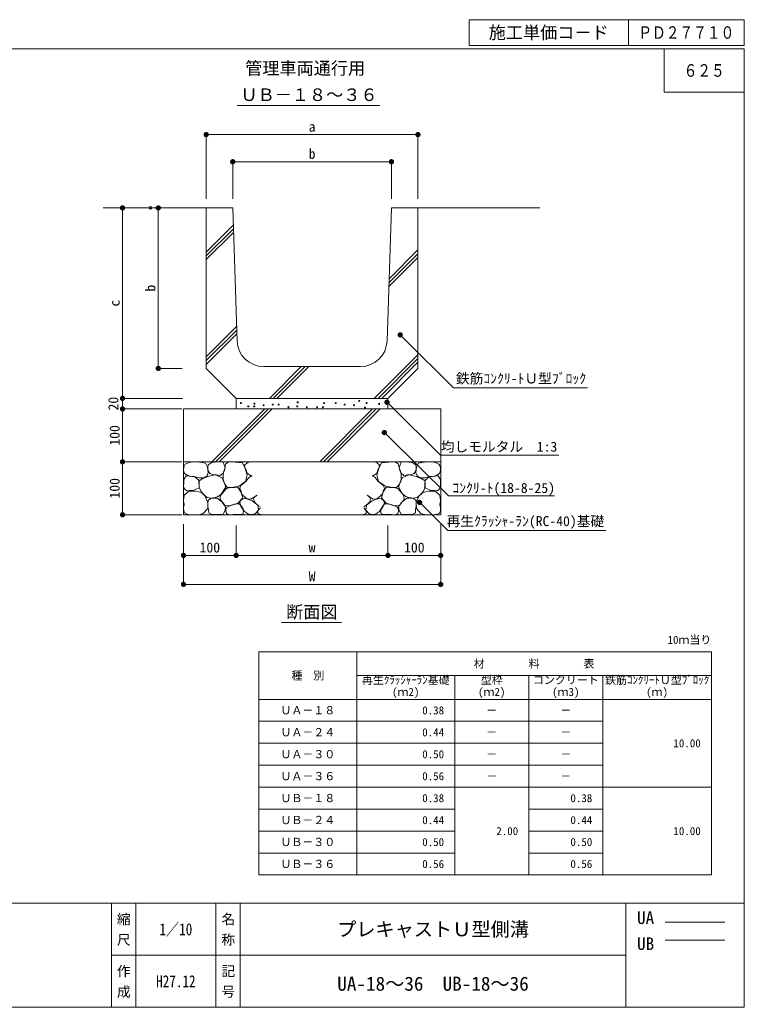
# Model space of a CAD drawing. Units: millimetres at full size, sheet at 1:10; some dimension numbers follow another scale. Extents: x 121 to 2859, y 2322 to 4189.
# Drawn here: x 1490 to 2859, y 2322 to 4189 of the extents above; entities that cross this region are included whole.
import ezdxf
from ezdxf.enums import TextEntityAlignment as Align

# ---------------------------------------------------------------- set-up
doc = ezdxf.new("R2010")
doc.units = ezdxf.units.MM
doc.header["$LTSCALE"] = 10
doc.header["$PDMODE"] = 32
doc.header["$PDSIZE"] = 5
doc.linetypes.add('USER1', pattern=[50, 37.5, -12.5])
for name, color, linetype, lineweight in [('0_2', 7, 'Continuous', 13), ('_0-0_', 7, 'Continuous', 13), ('ハッチ', 4, 'Continuous', 13), ('寸法', 1, 'Continuous', 13), ('本体', 7, 'Continuous', 13)]:
    doc.layers.add(name, color=color, linetype=linetype, lineweight=lineweight)
doc.styles.add('@ＭＳ ゴシック', font='')
doc.styles.add('ＭＳ ゴシック', font='')
doc.styles.get('@ＭＳ ゴシック').set_extended_font_data('@MS Gothic')
doc.styles.get('ＭＳ ゴシック').set_extended_font_data('MS Gothic')

# ---------------------------------------------------------------- blocks, each defined once
blk = doc.blocks.new('filled_dot')
at = {"color": 0, "linetype": 'Continuous', "lineweight": -2, "const_width": 1.25}
blk.add_lwpolyline([(-0.625, 0, 1), (0.625, 0, 1)], format="xyb", close=True, dxfattribs=at)

msp = doc.modelspace()

# ---------------------------------------------------------------- linework, layer by layer
at = {"layer": '0_2'}
for p, q in [((1942.14, 2994.2), (1942.14, 2572.2)), ((1942.14, 2994.2), (2797.14, 2994.2)), ((2127.14, 2994.2), (2127.14, 2572.2)), ((2797.14, 2994.2), (2797.14, 2572.2)), ((2127.14, 2949.2), (2797.14, 2949.2)), ((2312.14, 2949.2), (2312.14, 2572.2)), ((2452.14, 2949.2), (2452.14, 2572.2)), ((2592.14, 2949.2), (2592.14, 2572.2)), ((1942.14, 2904.2), (2797.14, 2904.2)), ((1942.14, 2862.7), (2592.14, 2862.7)), ((1942.14, 2821.2), (2592.14, 2821.2)), ((1942.14, 2779.7), (2592.14, 2779.7)), ((1942.14, 2738.2), (2797.14, 2738.2)), ((1942.14, 2696.7), (2312.14, 2696.7)), ((2452.14, 2696.7), (2592.14, 2696.7)), ((1942.14, 2655.2), (2312.14, 2655.2)), ((2452.14, 2655.2), (2592.14, 2655.2)), ((1942.14, 2613.7), (2312.14, 2613.7)), ((2452.14, 2613.7), (2592.14, 2613.7)), ((1942.14, 2572.2), (2797.14, 2572.2)), ((2635.46, 2420.46), (1663.51, 2420.46))]:
    msp.add_line(p, q, dxfattribs=at)
at = {"layer": '_0-0_'}
for p, q in [((2339.19, 4188.85), (2859.3, 4188.85)), ((2339.19, 4188.85), (2339.19, 4140.47)), ((2640.39, 4188.85), (2640.39, 4140.47)), ((2859.3, 4188.85), (2859.3, 4140.47)), ((2339.19, 4140.47), (2859.3, 4140.47)), ((2707.96, 4133.99), (2707.96, 4051.99)), ((2859.3, 4051.99), (2707.96, 4051.99)), ((1663.51, 2518.75), (1663.51, 2322.18)), ((1709.48, 2518.75), (1709.48, 2322.18)), ((1860.95, 2518.75), (1860.95, 2322.29)), ((1906.92, 2518.75), (1906.92, 2322.18)), ((2635.46, 2518.75), (2635.46, 2322.18))]:
    msp.add_line(p, q, dxfattribs=at)
at = {"layer": '_0-0_', "color": 6}
msp.add_line((121.18, 2518.75), (2859.3, 2518.75), dxfattribs=at)
msp.add_lwpolyline([(2859.3, 4133.99), (121.18, 4133.99), (121.18, 2322.18), (2859.3, 2322.18)], close=True, dxfattribs=at)
at = {"layer": 'ハッチ'}
for p, q in [((1842.64, 3749.59), (1893.72, 3800.67)), ((1842.64, 3742.52), (1893.95, 3793.83)), ((2188.17, 3699.14), (2242.64, 3753.61)), ((2187.93, 3691.83), (2242.64, 3746.54)), ((1842.64, 3551.6), (1900.11, 3609.07)), ((1842.64, 3544.53), (1900.34, 3602.23)), ((2160.19, 3473.17), (2242.64, 3555.62)), ((2167.26, 3473.17), (2242.64, 3548.55)), ((1962.2, 3473.17), (2022.2, 3533.17)), ((1969.27, 3473.17), (2029.27, 3533.17)), ((1853.16, 3353.17), (1953.16, 3453.17)), ((1860.24, 3353.17), (1960.24, 3453.17)), ((1867.31, 3353.17), (1967.31, 3453.17)), ((2056.98, 3353.17), (2156.98, 3453.17)), ((2064.05, 3353.17), (2164.05, 3453.17)), ((2071.12, 3353.17), (2171.12, 3453.17))]:
    msp.add_line(p, q, dxfattribs=at)
at = {"layer": 'ハッチ', "linetype": 'USER1'}
for p, q in [((1842.64, 3735.45), (1894.18, 3786.99)), ((2187.68, 3684.51), (2242.64, 3739.47)), ((1842.64, 3537.46), (1900.57, 3595.38)), ((1976.34, 3473.17), (2036.34, 3533.17)), ((2174.33, 3473.17), (2242.64, 3541.48))]:
    msp.add_line(p, q, dxfattribs=at)
at = {"layer": 'ハッチ'}
for points in [[(1841.64, 3324.84), (1837.07, 3323.1), (1829.02, 3322.88), (1819.89, 3325.27), (1812.06, 3326.36), (1806.84, 3328.1), (1801.84, 3331.36), (1799.94, 3337.03), (1800.27, 3343.67), (1802.93, 3348.52), (1809.45, 3352.22), (1817.5, 3352.87), (1824.43, 3352.88), (1835.11, 3352.22), (1841.42, 3350.91), (1845.12, 3343.09), (1846.42, 3332.23), (1844.25, 3326.79)], [(1861.66, 3328.87), (1854.57, 3329.12), (1849.51, 3330.89), (1846.47, 3335.95), (1845.96, 3341.26), (1846.47, 3347.58), (1853.3, 3351.88), (1859.63, 3352.64), (1866.58, 3352.96), (1874.57, 3352.64), (1878.11, 3342.78), (1874.57, 3331.9), (1869, 3327.35)], [(1877.6, 3310.91), (1874.31, 3320.01), (1874.57, 3330.38), (1876.84, 3337.46), (1878.61, 3344.55), (1879.88, 3349.1), (1884.69, 3352.39), (1890.2, 3353.01), (1897.34, 3352.64), (1904.43, 3352.13), (1910.76, 3352.13), (1915.82, 3342.27), (1920.12, 3328.61), (1917.09, 3316.22), (1905.44, 3307.87), (1891.52, 3304.84), (1882.92, 3304.59)], [(2207.68, 3310.91), (2210.97, 3320.01), (2210.71, 3330.38), (2208.44, 3337.46), (2206.67, 3344.55), (2205.4, 3349.1), (2200.59, 3352.39), (2195.08, 3353.01), (2187.94, 3352.64), (2180.85, 3352.13), (2174.52, 3352.13), (2169.46, 3342.27), (2165.16, 3328.61), (2168.19, 3316.22), (2179.84, 3307.87), (2193.76, 3304.84), (2202.36, 3304.59)], [(2223.62, 3328.87), (2230.71, 3329.12), (2235.77, 3330.89), (2238.81, 3335.95), (2239.32, 3341.26), (2238.81, 3347.58), (2231.98, 3351.88), (2225.65, 3352.64), (2218.7, 3352.96), (2210.71, 3352.64), (2207.17, 3342.78), (2210.71, 3331.9), (2216.28, 3327.35)], [(2243.64, 3324.84), (2248.21, 3323.1), (2256.26, 3322.88), (2265.39, 3325.27), (2273.22, 3326.36), (2278.44, 3328.1), (2283.44, 3331.36), (2285.34, 3337.03), (2285.01, 3343.67), (2282.35, 3348.52), (2275.83, 3352.22), (2267.78, 3352.87), (2260.85, 3352.88), (2250.17, 3352.22), (2243.86, 3350.91), (2240.16, 3343.09), (2238.86, 3332.23), (2241.03, 3326.79)], [(1811.16, 3298.84), (1805.84, 3298.22), (1801.77, 3302.28), (1799.94, 3306.76), (1800.21, 3313.41), (1799.99, 3320.1), (1804.59, 3326.65), (1821.16, 3325.09), (1828.67, 3318.22), (1828.98, 3303.84), (1818.04, 3298.84)], [(1859.56, 3285.47), (1851.52, 3284.58), (1844.37, 3285.47), (1840.5, 3289.04), (1835.44, 3294.1), (1831.57, 3298.86), (1829.49, 3305.41), (1829.49, 3311.95), (1829.19, 3317.01), (1836.33, 3321.47), (1847.65, 3326.23), (1859.56, 3328.61), (1872.54, 3323.05), (1879.37, 3306.1), (1871.76, 3292.61), (1865.21, 3287.56)], [(2225.72, 3285.47), (2233.76, 3284.58), (2240.91, 3285.47), (2244.78, 3289.04), (2249.84, 3294.1), (2253.71, 3298.86), (2255.79, 3305.41), (2255.79, 3311.95), (2256.09, 3317.01), (2248.95, 3321.47), (2237.63, 3326.23), (2225.72, 3328.61), (2212.74, 3323.05), (2205.91, 3306.1), (2213.51, 3292.61), (2220.07, 3287.56)], [(2274.12, 3298.84), (2279.44, 3298.22), (2283.51, 3302.28), (2285.34, 3306.76), (2285.07, 3313.41), (2285.29, 3320.1), (2280.69, 3326.65), (2264.12, 3325.09), (2256.61, 3318.22), (2256.3, 3303.84), (2267.24, 3298.84)], [(1873.81, 3276.01), (1871.27, 3279.04), (1868.74, 3282.84), (1869, 3288.15), (1872.03, 3292.7), (1877.1, 3298.52), (1880.64, 3303.07), (1885.7, 3304.08), (1896.08, 3304.59), (1902.41, 3305.34), (1908.23, 3296.49), (1911.52, 3284.86), (1902.41, 3275.25), (1885.7, 3269.94), (1877.6, 3270.44)], [(2211.47, 3276.01), (2214.01, 3279.04), (2216.54, 3282.84), (2216.28, 3288.15), (2213.25, 3292.7), (2208.18, 3298.52), (2204.64, 3303.07), (2199.58, 3304.08), (2189.2, 3304.59), (2182.87, 3305.34), (2177.05, 3296.49), (2173.76, 3284.86), (2182.87, 3275.25), (2199.58, 3269.94), (2207.68, 3270.44)], [(1809.04, 3253.53), (1802.61, 3255.59), (1800.03, 3260.22), (1799.92, 3266.43), (1801.06, 3272.83), (1799.84, 3278.6), (1800.29, 3285.72), (1801.83, 3290.58), (1810.33, 3297.53), (1822.17, 3297.78), (1833.5, 3295.47), (1840.71, 3288.01), (1845.86, 3275.4), (1845.6, 3264.85), (1837.11, 3255.33), (1830.41, 3253.53), (1820.37, 3253.28)], [(2276.24, 3253.53), (2282.67, 3255.59), (2285.25, 3260.22), (2285.36, 3266.43), (2284.22, 3272.83), (2285.44, 3278.6), (2284.99, 3285.72), (2283.45, 3290.58), (2274.95, 3297.53), (2263.11, 3297.78), (2251.78, 3295.47), (2244.57, 3288.01), (2239.42, 3275.4), (2239.68, 3264.85), (2248.17, 3255.33), (2254.87, 3253.53), (2264.91, 3253.28)], [(1847.02, 3262.75), (1845.85, 3269.51), (1845.85, 3276.04), (1846.78, 3280.7), (1852.15, 3284.43), (1863.35, 3284.67), (1872.92, 3276.74), (1879.22, 3268.11), (1878.29, 3261.35), (1874.32, 3254.12), (1866.15, 3253.42), (1853.32, 3253.65), (1847.48, 3256.69)], [(1879.6, 3260.64), (1879.36, 3263.75), (1882.47, 3268.05), (1887.02, 3270.2), (1893.24, 3272.11), (1899.69, 3273.55), (1905.67, 3274.02), (1909.5, 3267.33), (1913.33, 3260.88), (1912.13, 3254.9), (1906.63, 3253.71), (1897.3, 3254.19), (1887.73, 3253.23), (1880.8, 3255.14)], [(1911.68, 3265.43), (1908.09, 3270.45), (1905.94, 3275.22), (1907.37, 3280.24), (1911.68, 3283.35), (1917.18, 3284.07), (1922.68, 3281.68), (1929.38, 3279.77), (1939.9, 3271.16), (1941.33, 3261.84), (1934.88, 3254.91), (1928.66, 3253.72), (1922.68, 3253.95), (1915.03, 3259.45)], [(2173.6, 3265.43), (2177.19, 3270.45), (2179.34, 3275.22), (2177.91, 3280.24), (2173.6, 3283.35), (2168.1, 3284.07), (2162.6, 3281.68), (2155.9, 3279.77), (2145.38, 3271.16), (2143.95, 3261.84), (2150.4, 3254.91), (2156.62, 3253.72), (2162.6, 3253.95), (2170.25, 3259.45)], [(2205.68, 3260.64), (2205.92, 3263.75), (2202.81, 3268.05), (2198.26, 3270.2), (2192.04, 3272.11), (2185.59, 3273.55), (2179.61, 3274.02), (2175.78, 3267.33), (2171.95, 3260.88), (2173.15, 3254.9), (2178.65, 3253.71), (2187.98, 3254.19), (2197.55, 3253.23), (2204.48, 3255.14)], [(2238.26, 3262.75), (2239.43, 3269.51), (2239.43, 3276.04), (2238.5, 3280.7), (2233.13, 3284.43), (2221.93, 3284.67), (2212.36, 3276.74), (2206.06, 3268.11), (2206.99, 3261.35), (2210.96, 3254.12), (2219.13, 3253.42), (2231.96, 3253.65), (2237.8, 3256.69)]]:
    msp.add_lwpolyline(points, close=True, dxfattribs=at)
for points in [[(1918.35, 3337.36), (1915.72, 3342.86), (1915.24, 3346.68), (1919.07, 3350.75), (1922.57, 3352.24)], [(2166.93, 3337.36), (2169.56, 3342.86), (2170.04, 3346.68), (2166.21, 3350.75), (2162.71, 3352.24)], [(1914.31, 3287.89), (1909.52, 3292.91), (1908.33, 3297.93), (1905.94, 3303.19), (1908.09, 3308.21), (1913.59, 3312.99), (1918.13, 3316.33), (1920.05, 3319.68), (1924.35, 3324.22), (1927.7, 3326.37), (1929.23, 3326.84)], [(1929.08, 3327.42), (1926.96, 3326.85), (1920.02, 3331.86), (1918.35, 3337.36)], [(2170.97, 3287.89), (2175.76, 3292.91), (2176.95, 3297.93), (2179.34, 3303.19), (2177.19, 3308.21), (2171.69, 3312.99), (2167.15, 3316.33), (2165.23, 3319.68), (2160.93, 3324.22), (2157.58, 3326.37), (2156.05, 3326.84)], [(2156.2, 3327.42), (2158.32, 3326.85), (2165.26, 3331.86), (2166.93, 3337.36)], [(1938.79, 3290.4), (1926.98, 3282.39), (1920.05, 3283.11), (1914.31, 3287.89)], [(1940.4, 3271.31), (1937.14, 3273.98), (1933.58, 3277.39), (1932.09, 3282.58), (1934.02, 3286.58), (1937.58, 3289.39), (1938.82, 3290.28)], [(2144.88, 3271.31), (2148.14, 3273.98), (2151.7, 3277.39), (2153.19, 3282.58), (2151.26, 3286.58), (2147.7, 3289.39), (2146.46, 3290.28)], [(2146.49, 3290.4), (2158.3, 3282.39), (2165.23, 3283.11), (2170.97, 3287.89)], [(1944.54, 3268.49), (1944.26, 3268.49), (1940.4, 3271.31)], [(2140.74, 3268.49), (2141.02, 3268.49), (2144.88, 3271.31)], [(1946.33, 3253.52), (1942.77, 3253.52), (1940.25, 3256.04), (1940.1, 3259.01), (1942.18, 3262.86), (1945, 3266.42), (1945.07, 3266.47)], [(2138.95, 3253.52), (2142.51, 3253.52), (2145.03, 3256.04), (2145.18, 3259.01), (2143.1, 3262.86), (2140.28, 3266.42), (2140.21, 3266.47)]]:
    msp.add_lwpolyline(points, dxfattribs=at)
for centre in [(1908.18, 3464.37), (1922.13, 3457.84), (1933.21, 3457.84), (1933.65, 3463.19), (1950.97, 3460.14), (1968.28, 3461.45), (1979.36, 3461.45), (1997.91, 3456.53), (2014.54, 3457.84), (2015.38, 3465.6), (2032.55, 3456.46), (2052.18, 3456.45), (2063.27, 3456.45), (2065.25, 3464.22), (2087.41, 3464.22), (2104.04, 3461.45), (2122.05, 3460.06), (2131.74, 3468.37), (2142.49, 3455.75), (2145.6, 3464.22), (2169.15, 3462.83)]:
    msp.add_circle(centre, 1, dxfattribs=at)
at = {"layer": '寸法', "color": 3}
for p, q in [((1901.16, 4026.54), (2170.64, 4026.54)), ((1984.61, 3049.62), (2098.38, 3049.62))]:
    msp.add_line(p, q, dxfattribs=at)
at = {"layer": '寸法'}
for p, q in [((1842.64, 3971.71), (2242.64, 3971.71)), ((1842.64, 3850.13), (1842.64, 3971.71)), ((2242.64, 3850.13), (2242.64, 3971.71)), ((1892.64, 3920.41), (2192.64, 3920.41)), ((1892.64, 3850.13), (1892.64, 3920.41)), ((2192.64, 3850.13), (2192.64, 3920.41)), ((1684.51, 3833.17), (1684.51, 3473.17)), ((1777.8, 3833.17), (1684.51, 3833.17)), ((1752.04, 3833.17), (1752.04, 3529.74)), ((1777.8, 3833.17), (1752.04, 3833.17)), ((1797.34, 3529.74), (1752.04, 3529.74)), ((1684.46, 3493.17), (1684.46, 3433.17)), ((1796.22, 3473.17), (1684.46, 3473.17)), ((1798, 3473.17), (1684.51, 3473.17)), ((1796.22, 3453.17), (1684.46, 3453.17)), ((1684.46, 3453.17), (1684.46, 3353.17)), ((1796.22, 3453.17), (1684.46, 3453.17)), ((1796.22, 3353.17), (1684.46, 3353.17)), ((1684.46, 3353.17), (1684.46, 3253.17)), ((1796.22, 3353.17), (1684.46, 3353.17)), ((1796.22, 3253.17), (1684.46, 3253.17)), ((1799.64, 3235.06), (1799.64, 3121.57)), ((1799.64, 3235.06), (1799.64, 3176.29)), ((1899.21, 3233.03), (1899.21, 3176.29)), ((1899.21, 3233.03), (1899.21, 3176.29)), ((2186.07, 3233.03), (2186.07, 3176.29)), ((2186.07, 3233.03), (2186.07, 3176.29)), ((2285.64, 3235.06), (2285.64, 3121.57)), ((2285.64, 3235.06), (2285.64, 3176.29)), ((1799.64, 3176.29), (1899.21, 3176.29)), ((1899.21, 3176.29), (2186.07, 3176.29)), ((2285.64, 3176.29), (2186.07, 3176.29)), ((1799.64, 3121.57), (2285.64, 3121.57))]:
    msp.add_line(p, q, dxfattribs=at)
for points in [[(2209.19, 3593.12), (2216.29, 3586.09), (2310.12, 3493.28), (2563.28, 3493.28)], [(2184.12, 3465.88), (2191.23, 3458.85), (2285.05, 3366.04), (2509.03, 3366.04)], [(2179.25, 3408.51), (2186.38, 3401.5), (2300.45, 3289.21), (2500.95, 3289.21)], [(2245.97, 3276.43), (2253.04, 3269.36), (2299.1, 3223.3), (2597.65, 3223.3)]]:
    msp.add_lwpolyline(points, dxfattribs=at)
at = {"layer": '本体'}
for p, q in [((1842.64, 3833.17), (1647.7, 3833.17)), ((1798, 3833.17), (1684.51, 3833.17)), ((1795.98, 3833.17), (1737.2, 3833.17)), ((1842.64, 3529.74), (1842.64, 3833.17)), ((1842.64, 3833.17), (1892.64, 3833.17)), ((1901.03, 3581.5), (1892.64, 3833.17)), ((2184.25, 3581.5), (2192.64, 3833.17)), ((2192.64, 3833.17), (2242.64, 3833.17)), ((2242.64, 3833.17), (2473.33, 3833.17)), ((2242.64, 3529.74), (2242.64, 3833.17)), ((1842.64, 3529.74), (1899.21, 3473.17)), ((2134.28, 3533.17), (1951, 3533.17)), ((2242.64, 3529.74), (2186.07, 3473.17)), ((2186.07, 3473.17), (1899.21, 3473.17)), ((1899.21, 3473.17), (1899.21, 3453.17)), ((2186.07, 3473.17), (2186.07, 3453.17)), ((1799.64, 3453.17), (2285.64, 3453.17)), ((1799.64, 3453.17), (1799.64, 3353.17)), ((2285.64, 3453.17), (2285.64, 3353.17)), ((2285.64, 3353.17), (1799.64, 3353.17)), ((1799.64, 3353.17), (1799.64, 3253.17)), ((2285.64, 3353.17), (2285.64, 3253.17)), ((2285.64, 3253.17), (1799.64, 3253.17)), ((2710.15, 2483.11), (2822.92, 2483.11)), ((2710.15, 2448.77), (2822.92, 2448.77))]:
    msp.add_line(p, q, dxfattribs=at)
for centre, start, end in [((1951, 3583.17), 181.90917, 270), ((2134.28, 3583.17), 270, 358.09082)]:
    msp.add_arc(centre, 50, start, end, dxfattribs=at)
for p in [(1684.51, 3833.17), (1737.2, 3833.17)]:
    msp.add_point(p, dxfattribs=at)

# ---------------------------------------------------------------- block references
at = {"layer": '寸法', "xscale": 4, "yscale": 4}
for p in [(1842.64, 3971.71), (1892.64, 3920.41), (1799.64, 3176.29), (1899.21, 3176.29), (2186.07, 3176.29), (1799.64, 3121.57)]:
    msp.add_blockref('filled_dot', p, dxfattribs=at)
for p, rotation in [((2242.64, 3971.71), 180), ((2192.64, 3920.41), 180), ((1684.51, 3833.17), 270), ((1752.04, 3833.17), 270), ((2209.19, 3593.12), 315.3), ((1752.04, 3529.74), 90), ((1684.46, 3473.17), 90), ((1684.51, 3473.17), 90), ((2184.12, 3465.88), 315.3), ((1684.46, 3453.17), 270), ((1684.46, 3453.17), 270), ((2179.25, 3408.51), 315.5), ((1684.46, 3353.17), 90), ((1684.46, 3353.17), 270), ((2245.97, 3276.43), 315), ((1684.46, 3253.17), 90), ((1899.21, 3176.29), 180), ((2186.07, 3176.29), 180), ((2285.64, 3176.29), 180), ((2285.64, 3121.57), 180)]:
    msp.add_blockref('filled_dot', p, dxfattribs=dict(at, rotation=rotation))

# ---------------------------------------------------------------- texts
at = {"layer": '_0-0_', "style": 'ＭＳ ゴシック'}
for s, height, p in [('施工単価コ－ド', 23.74, (2489.79, 4164.66)), ('材\u3000\u3000\u3000\u3000料\u3000\u3000\u3000\u3000表', 15.19, (2462.14, 2971.7)), ('種\u3000別', 15.19, (2034.64, 2949.2)), ('ＵＡ－１８', 15.19, (2034.64, 2883.45)), ('－', 15.19, (2382.14, 2883.45)), ('－', 15.19, (2522.14, 2883.45)), ('ＵＡ－２４', 15.19, (2034.64, 2841.95)), ('－', 15.19, (2382.14, 2841.95)), ('－', 15.19, (2522.14, 2841.95)), ('ＵＡ－３０', 15.19, (2034.64, 2800.45)), ('－', 15.19, (2382.14, 2800.45)), ('－', 15.19, (2522.14, 2800.45)), ('ＵＡ－３６', 15.19, (2034.64, 2758.95)), ('－', 15.19, (2382.14, 2758.95)), ('－', 15.19, (2522.14, 2758.95)), ('ＵＢ－１８', 15.19, (2034.64, 2717.45)), ('ＵＢ－２４', 15.19, (2034.64, 2675.95)), ('ＵＢ－３０', 15.19, (2034.64, 2634.45)), ('ＵＢ－３６', 15.19, (2034.64, 2592.95)), ('プレキャストＵ型側溝', 26.58, (2271.19, 2469.61)), ('UA-18～36  UB-18～36', 26.58, (2271.19, 2366.72))]:
    msp.add_text(s, height=height, dxfattribs=at).set_placement(p, align=Align.MIDDLE_CENTER)
at = {"layer": '_0-0_', "style": 'ＭＳ ゴシック', "width": 0.8}
for s, height, p in [('ＰＤ２７７１０', 23.74, (2749.85, 4164.66)), ('６２５', 23.74, (2783.63, 4092.99)), ('1／10', 22.79, (1785.22, 2469.61)), ('H27.12', 22.79, (1785.22, 2371.32))]:
    msp.add_text(s, height=height, dxfattribs=at).set_placement(p, align=Align.MIDDLE_CENTER)
at = {"layer": '_0-0_', "style": 'ＭＳ ゴシック'}
for s, p in [('10ｍ当り', (2797.14, 3016.7)), ('0.38', (2292.14, 2883.45)), ('0.44', (2292.14, 2841.95)), ('10.00', (2777.14, 2821.2)), ('0.50', (2292.14, 2800.45)), ('0.56', (2292.14, 2758.95)), ('0.38', (2292.14, 2717.45)), ('0.38', (2572.14, 2717.45)), ('0.44', (2292.14, 2675.95)), ('0.44', (2572.14, 2675.95)), ('2.00', (2432.14, 2655.2)), ('10.00', (2777.14, 2655.2)), ('0.50', (2292.14, 2634.45)), ('0.50', (2572.14, 2634.45)), ('0.56', (2292.14, 2592.95)), ('0.56', (2572.14, 2592.95))]:
    msp.add_text(s, height=15.19, dxfattribs=at).set_placement(p, align=Align.MIDDLE_RIGHT)
for s, p in [('再生ｸﾗｯｼｬｰﾗﾝ基礎', (2136.76, 2948.37)), ('型枠', (2361.42, 2948.37)), ('コンクリート', (2459.98, 2948.37)), ('鉄筋ｺﾝｸﾘｰﾄＵ型ﾌﾞﾛｯｸ', (2596.22, 2948.37)), ('(ｍ2)', (2193.74, 2925.76)), ('(ｍ2)', (2356.24, 2925.76)), ('(ｍ3)', (2496.24, 2925.76)), ('(ｍ)', (2673.92, 2925.76))]:
    msp.add_text(s, height=15.19, dxfattribs=at).set_placement(p, align=Align.TOP_LEFT)
at = {"layer": '_0-0_', "style": '@ＭＳ ゴシック'}
for s, p in [(' 縮 尺 ', (1686.5, 2469.61)), ('名 称', (1883.93, 2469.61)), ('作 成', (1686.5, 2371.32)), ('記 号', (1883.93, 2371.32))]:
    msp.add_text(s, height=18.99, rotation=270, dxfattribs=at).set_placement(p, align=Align.MIDDLE_CENTER)
at = {"layer": '寸法', "color": 3, "style": 'ＭＳ ゴシック'}
for s, height, p in [('管理車両通行用', 23.74, (1916.31, 4078.24)), ('ＵＢ－１８～３６', 23.74, (1907.31, 4028.13)), ('鉄筋ｺﾝｸﾘ-ﾄＵ型ﾌﾞﾛｯｸ', 18.99, (2314.48, 3495.63)), ('均しモルタル\u30001:3', 18.99, (2285.98, 3366.67)), ('ｺﾝｸﾘ-ﾄ(18-8-25)', 18.99, (2307.74, 3288.61)), ('再生ｸﾗｯｼｬ-ﾗﾝ(RC-40)基礎', 18.99, (2296.95, 3225.9)), ('断面図', 23.74, (1993.64, 3050.45))]:
    msp.add_text(s, height=height, dxfattribs=at).set_placement(p, align=Align.BOTTOM_LEFT)
at = {"layer": '寸法', "style": 'ＭＳ ゴシック'}
for s, p in [('a', (2042.64, 3986.71)), ('b', (2042.64, 3935.41)), ('100', (1849.42, 3191.29)), ('w', (2042.64, 3191.29)), ('100', (2235.86, 3191.29)), ('W', (2042.64, 3136.57))]:
    msp.add_text(s, height=18.99, dxfattribs=at).set_placement(p, align=Align.MIDDLE_CENTER)
for s, p in [('b', (1737.04, 3681.45)), ('c', (1669.51, 3653.17)), ('20', (1666.96, 3463.17)), ('100', (1669.46, 3403.17)), ('100', (1669.46, 3303.17))]:
    msp.add_text(s, height=18.99, rotation=90, dxfattribs=at).set_placement(p, align=Align.MIDDLE_CENTER)
at = {"layer": '本体', "style": 'ＭＳ ゴシック'}
for s, p in [('UA', (2672.95, 2491.36)), ('UB', (2672.95, 2442.38))]:
    msp.add_text(s, height=23.74, dxfattribs=at).set_placement(p, align=Align.MIDDLE_CENTER)

doc.saveas('drawing.dxf')
